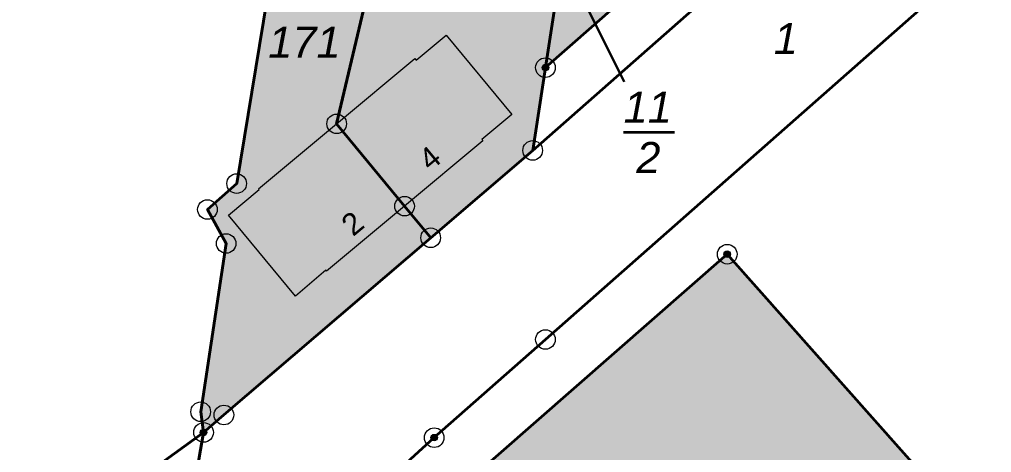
# Model space of a CAD drawing. Header units: inches. Extents: x -769 to 2065, y -580 to 2254.
# Drawn here: x 180.9 to 391.6, y 308 to 401.9 of the extents above; entities that cross this region are included whole.
import ezdxf

# ---------------------------------------------------------------- set-up
doc = ezdxf.new("R2010")
doc.units = ezdxf.units.IN
doc.header["$MEASUREMENT"] = 0
doc.layers.add('Layer 1', color=7, linetype='Continuous')

# ---------------------------------------------------------------- blocks, each defined once
blk = doc.blocks.new('block 3')
at = {"layer": 'Layer 1', "true_color": 0xfce0e0}
h = blk.add_hatch(color=254, dxfattribs=at)
h.dxf.hatch_style = 2
h.paths.add_polyline_path([(237.08, 421.42), (260.58, 564), (320.23, 556.01), (307.94, 476.18), (298.25, 413.24), (297.95, 411.28), (294.9, 391.48), (292.14, 373.52), (270.04, 354.57), (225.23, 316.15), (220.82, 312.37), (220.2, 316.85), (225.72, 353.34), (221.66, 360.71), (228, 366.34)])
at = {"layer": 'Layer 1', "true_color": 0xf4f4f4}
h = blk.add_hatch(color=7, dxfattribs=at)
h.dxf.hatch_style = 2
h.paths.add_polyline_path([(298.25, 413.24), (325.98, 418.81), (294.9, 391.48), (297.95, 411.28)])
at = {"layer": 'Layer 1', "true_color": 0xfce0e0}
h = blk.add_hatch(color=254, dxfattribs=at)
h.dxf.hatch_style = 2
h.paths.add_polyline_path([(245.51, 272.75), (268.38, 293.27), (334.29, 351.02), (391.42, 286.59), (387.43, 250.85), (381.17, 194.71), (374.98, 138.39), (202.45, 158.39), (213.96, 214.12), (220.83, 247.38), (248.4, 269.29)])
at = {"layer": 'Layer 1', "lineweight": 0}
for points in [[(237.08, 421.42), (260.58, 564), (320.23, 556.01), (307.94, 476.18), (298.25, 413.24), (297.95, 411.28), (294.9, 391.48), (292.14, 373.52), (270.04, 354.57), (225.23, 316.15), (220.82, 312.37), (220.2, 316.85), (225.72, 353.34), (221.66, 360.71), (228, 366.34), (237.08, 421.42)], [(298.25, 413.24), (325.98, 418.81), (294.9, 391.48), (297.95, 411.28), (298.25, 413.24)], [(245.51, 272.75), (268.38, 293.27), (334.29, 351.02), (391.42, 286.59), (387.43, 250.85), (381.17, 194.71), (374.98, 138.39), (202.45, 158.39), (213.96, 214.12), (220.83, 247.38), (248.4, 269.29), (245.51, 272.75)]]:
    blk.add_lwpolyline(points, dxfattribs=at)
blk = doc.blocks.new('block 4')
at = {"layer": 'Layer 1', "color": 253, "lineweight": 18, "true_color": 0xb2b2b2}
for points in [[(345.38, 711.65), (322.95, 573.6), (320.23, 556.01), (260.58, 564), (237.08, 421.42), (228, 366.34), (221.66, 360.71), (225.72, 353.34), (220.2, 316.85), (220.82, 312.37), (211.54, 258.88), (185.12, 123.23), (158.09, -28.64)], [(292.14, 373.52), (294.9, 391.48), (325.98, 418.81), (570.39, 634.49), (643.96, 699.13), (681.58, 732.79), (723.63, 769.88), (778.45, 818.25), (804.07, 840.64), (811.61, 832.09), (800.68, 822.44), (780.21, 804.37), (675.43, 711.87), (567.71, 616.78), (463.06, 524.4), (345.88, 420.95), (292.14, 373.52)], [(833.64, 803.76), (805.94, 779.57), (700.24, 687.29), (591.34, 592.21), (485.02, 499.39), (385.43, 412.43), (377.16, 405.12), (294.9, 332.51), (270.8, 311.23), (225.45, 269.73), (211.54, 258.88), (220.82, 312.37), (225.23, 316.15), (270.04, 354.57), (292.14, 373.52), (345.88, 420.95), (463.06, 524.4), (567.71, 616.78), (675.43, 711.87), (780.21, 804.37), (800.68, 822.44), (811.61, 832.09), (833.64, 803.76)], [(237.08, 421.42), (260.58, 564), (320.23, 556.01), (307.94, 476.18), (298.25, 413.24), (297.95, 411.28), (294.9, 391.48), (292.14, 373.52), (270.04, 354.57), (225.23, 316.15), (220.82, 312.37), (220.2, 316.85), (225.72, 353.34), (221.66, 360.71), (228, 366.34), (237.08, 421.42)], [(298.25, 413.24), (325.98, 418.81), (294.9, 391.48), (297.95, 411.28), (298.25, 413.24)], [(362.34, 26.28), (368.73, 82.72), (374.98, 138.39), (381.17, 194.71), (387.43, 250.85), (391.42, 286.59), (334.29, 351.02), (268.38, 293.27), (245.51, 272.75), (221.66, 251.35), (225.45, 269.73), (270.8, 311.23), (294.9, 332.51), (377.16, 405.12), (385.43, 412.43), (393.84, 403.19), (429.11, 363.27), (416.46, 251.42)], [(245.51, 272.75), (268.38, 293.27), (334.29, 351.02), (391.42, 286.59), (387.43, 250.85), (381.17, 194.71), (374.98, 138.39), (202.45, 158.39), (213.96, 214.12), (220.83, 247.38), (248.4, 269.29), (245.51, 272.75)]]:
    blk.add_lwpolyline(points, dxfattribs=at)
blk = doc.blocks.new('block 10')
at = {"layer": 'Layer 1', "true_color": 0xb2b2b2}
h = blk.add_hatch(color=253, dxfattribs=at)
h.dxf.hatch_style = 2
h.paths.add_polyline_path([(264.39, 361.43), (249.66, 379.29), (266.61, 393.43), (266.87, 393.12), (273.39, 398.55), (287.65, 381.32), (281.11, 375.88), (281.36, 375.58)])
h = blk.add_hatch(color=253, dxfattribs=at)
h.dxf.hatch_style = 2
h.paths.add_polyline_path([(249.66, 379.29), (264.39, 361.43), (247.49, 347.36), (247.33, 347.56), (240.71, 341.93), (226.25, 359.46), (232.84, 365.02), (232.71, 365.17)])
at = {"layer": 'Layer 1', "lineweight": 0}
for points in [[(264.39, 361.43), (249.66, 379.29), (266.61, 393.43), (266.87, 393.12), (273.39, 398.55), (287.65, 381.32), (281.11, 375.88), (281.36, 375.58), (264.39, 361.43)], [(249.66, 379.29), (264.39, 361.43), (247.49, 347.36), (247.33, 347.56), (240.71, 341.93), (226.25, 359.46), (232.84, 365.02), (232.71, 365.17), (249.66, 379.29)]]:
    blk.add_lwpolyline(points, dxfattribs=at)
blk = doc.blocks.new('block 11')
at = {"layer": 'Layer 1', "color": 7, "lineweight": 18, "true_color": 0xffffff}
for points in [[(264.39, 361.43), (249.66, 379.29), (266.61, 393.43), (266.87, 393.12), (273.39, 398.55), (287.65, 381.32), (281.11, 375.88), (281.36, 375.58), (264.39, 361.43)], [(249.66, 379.29), (264.39, 361.43), (247.49, 347.36), (247.33, 347.56), (240.71, 341.93), (226.25, 359.46), (232.84, 365.02), (232.71, 365.17), (249.66, 379.29)]]:
    blk.add_lwpolyline(points, dxfattribs=at)
blk = doc.blocks.new('block 13')
at = {"layer": 'Layer 1', "color": 7, "true_color": 0xffffff, "char_height": 4.7185, "attachment_point": 7, "rotation": 39.7328}
for s, insert in [('\\fArialP61|b0|i0|c0|p34;\\W1;4', (269.93, 368.88)), ('\\fArialP61|b0|i0|c0|p34;\\W1;2', (253.21, 354.71))]:
    blk.add_mtext(s, dxfattribs=dict(at, insert=insert))
blk = doc.blocks.new('block 17')
at = {"layer": 'Layer 1', "color": 7, "lineweight": 35, "true_color": 0xffffff}
for points in [[(345.38, 711.65), (322.95, 573.6), (320.23, 556.01), (260.58, 564), (237.08, 421.42), (228, 366.34), (221.66, 360.71), (225.72, 353.34), (220.2, 316.85), (220.82, 312.37), (210.37, 304.76), (188.48, 238.56), (211.54, 258.88), (185.12, 123.23), (158.09, -28.64)], [(292.14, 373.52), (294.9, 391.48), (325.98, 418.81), (570.39, 634.49), (643.96, 699.13), (681.58, 732.79), (723.63, 769.88), (778.45, 818.25), (804.07, 840.64), (811.61, 832.09), (800.68, 822.44), (780.21, 804.37), (675.43, 711.87), (567.71, 616.78), (463.06, 524.4), (345.88, 420.95), (292.14, 373.52)], [(211.54, 258.88), (220.82, 312.37), (225.23, 316.15), (270.04, 354.57), (292.14, 373.52), (345.88, 420.95), (463.06, 524.4), (567.71, 616.78), (675.43, 711.87), (780.21, 804.37), (800.68, 822.44), (811.61, 832.09), (833.64, 803.76), (805.94, 779.57), (700.24, 687.29), (591.34, 592.21), (485.02, 499.39), (385.43, 412.43), (377.16, 405.12), (294.9, 332.51), (270.8, 311.23), (225.45, 269.73), (211.54, 258.88)], [(237.08, 421.42), (258.7, 417.82), (249.66, 379.29), (264.39, 361.43), (270.04, 354.57), (225.23, 316.15), (220.82, 312.37), (220.2, 316.85), (225.72, 353.34), (221.66, 360.71), (228, 366.34), (237.08, 421.42)], [(264.39, 361.43), (249.66, 379.29), (258.7, 417.82), (297.95, 411.28), (294.9, 391.48), (292.14, 373.52), (270.04, 354.57), (264.39, 361.43)], [(294.9, 391.48), (297.95, 411.28), (298.25, 413.24), (325.98, 418.81), (294.9, 391.48)], [(362.34, 26.28), (368.73, 82.72), (374.98, 138.39), (381.17, 194.71), (387.43, 250.85), (391.42, 286.59), (334.29, 351.02), (268.38, 293.27), (245.51, 272.75), (221.66, 251.35), (225.45, 269.73), (270.8, 311.23), (294.9, 332.51), (377.16, 405.12), (385.43, 412.43), (393.84, 403.19), (429.11, 363.27), (416.46, 251.42), (408.33, 179.53), (401.84, 122.18)], [(311.84, 377.48), (322.85, 377.48)], [(296, 261.32), (268.38, 293.27), (334.29, 351.02), (391.42, 286.59), (387.43, 250.85), (296, 261.32)], [(220.82, 312.37), (211.54, 258.88), (188.48, 238.56), (210.37, 304.76), (220.82, 312.37)]]:
    blk.add_lwpolyline(points, dxfattribs=at)
at = {"layer": 'Layer 1', "color": 7, "lineweight": 30, "true_color": 0xffffff}
blk.add_lwpolyline([(303.17, 406.11), (311.93, 388.43)], dxfattribs=at)
at = {"layer": 'Layer 1', "color": 7, "true_color": 0xffffff, "char_height": 6.7323, "attachment_point": 7}
for s, insert in [('\\fArialP62|b0|i1|c0|p34;\\W1;171', (234.83, 393.63)), ('\\fArialP62|b0|i1|c0|p34;\\W1;1', (344.37, 394.42)), ('\\fArialP62|b0|i1|c0|p34;\\W1;11', (311.84, 379.56)), ('\\fArialP62|b0|i1|c0|p34;\\W1;2', (314.59, 368.62))]:
    blk.add_mtext(s, dxfattribs=dict(at, insert=insert))
blk = doc.blocks.new('block 18')
at = {"layer": 'Layer 1', "true_color": 0xffffff}
h = blk.add_hatch(color=7, dxfattribs=at)
h.dxf.hatch_style = 2
edge = h.paths.add_edge_path()
edge.add_spline(control_points=[(295.61, 391.48), (295.61, 391.87), (295.29, 392.19), (294.9, 392.19), (294.51, 392.19), (294.19, 391.87), (294.19, 391.48), (294.19, 391.09), (294.51, 390.77), (294.9, 390.77), (295.29, 390.77), (295.61, 391.09), (295.61, 391.48)], knot_values=[0, 0, 0, 0, 1, 1, 1, 2, 2, 2, 3, 3, 3, 4, 4, 4, 4], degree=3, periodic=1)
h = blk.add_hatch(color=7, dxfattribs=at)
h.dxf.hatch_style = 2
edge = h.paths.add_edge_path()
edge.add_spline(control_points=[(335, 351.02), (335, 351.41), (334.68, 351.72), (334.29, 351.72), (333.9, 351.72), (333.58, 351.41), (333.58, 351.02), (333.58, 350.62), (333.9, 350.31), (334.29, 350.31), (334.68, 350.31), (335, 350.62), (335, 351.02)], knot_values=[0, 0, 0, 0, 1, 1, 1, 2, 2, 2, 3, 3, 3, 4, 4, 4, 4], degree=3, periodic=1)
h = blk.add_hatch(color=7, dxfattribs=at)
h.dxf.hatch_style = 2
edge = h.paths.add_edge_path()
edge.add_spline(control_points=[(221.53, 312.37), (221.53, 312.76), (221.21, 313.08), (220.82, 313.08), (220.43, 313.08), (220.11, 312.76), (220.11, 312.37), (220.11, 311.98), (220.43, 311.66), (220.82, 311.66), (221.21, 311.66), (221.53, 311.98), (221.53, 312.37)], knot_values=[0, 0, 0, 0, 1, 1, 1, 2, 2, 2, 3, 3, 3, 4, 4, 4, 4], degree=3, periodic=1)
h = blk.add_hatch(color=7, dxfattribs=at)
h.dxf.hatch_style = 2
edge = h.paths.add_edge_path()
edge.add_spline(control_points=[(271.51, 311.23), (271.51, 311.62), (271.19, 311.94), (270.8, 311.94), (270.41, 311.94), (270.09, 311.62), (270.09, 311.23), (270.09, 310.84), (270.41, 310.52), (270.8, 310.52), (271.19, 310.52), (271.51, 310.84), (271.51, 311.23)], knot_values=[0, 0, 0, 0, 1, 1, 1, 2, 2, 2, 3, 3, 3, 4, 4, 4, 4], degree=3, periodic=1)
at = {"layer": 'Layer 1', "lineweight": 0}
for points in [[(297.03, 391.48), (297.03, 392.65), (296.08, 393.6), (294.9, 393.6), (293.73, 393.6), (292.78, 392.65), (292.78, 391.48), (292.78, 390.3), (293.73, 389.35), (294.9, 389.35), (296.08, 389.35), (297.03, 390.3), (297.03, 391.48)], [(295.61, 391.48), (295.61, 391.87), (295.29, 392.19), (294.9, 392.19), (294.51, 392.19), (294.19, 391.87), (294.19, 391.48), (294.19, 391.09), (294.51, 390.77), (294.9, 390.77), (295.29, 390.77), (295.61, 391.09), (295.61, 391.48)], [(251.79, 379.29), (251.79, 380.47), (250.83, 381.42), (249.66, 381.42), (248.49, 381.42), (247.53, 380.47), (247.53, 379.29), (247.53, 378.12), (248.49, 377.17), (249.66, 377.17), (250.83, 377.17), (251.79, 378.12), (251.79, 379.29)], [(294.27, 373.52), (294.27, 374.7), (293.31, 375.65), (292.14, 375.65), (290.97, 375.65), (290.01, 374.7), (290.01, 373.52), (290.01, 372.35), (290.97, 371.4), (292.14, 371.4), (293.31, 371.4), (294.27, 372.35), (294.27, 373.52)], [(230.13, 366.34), (230.13, 367.51), (229.17, 368.47), (228, 368.47), (226.83, 368.47), (225.87, 367.51), (225.87, 366.34), (225.87, 365.17), (226.83, 364.21), (228, 364.21), (229.17, 364.21), (230.13, 365.17), (230.13, 366.34)], [(223.78, 360.71), (223.78, 361.89), (222.83, 362.84), (221.66, 362.84), (220.48, 362.84), (219.53, 361.89), (219.53, 360.71), (219.53, 359.54), (220.48, 358.59), (221.66, 358.59), (222.83, 358.59), (223.78, 359.54), (223.78, 360.71)], [(266.51, 361.43), (266.51, 362.61), (265.56, 363.56), (264.39, 363.56), (263.21, 363.56), (262.26, 362.61), (262.26, 361.43), (262.26, 360.26), (263.21, 359.31), (264.39, 359.31), (265.56, 359.31), (266.51, 360.26), (266.51, 361.43)], [(272.17, 354.57), (272.17, 355.75), (271.21, 356.7), (270.04, 356.7), (268.87, 356.7), (267.91, 355.75), (267.91, 354.57), (267.91, 353.4), (268.87, 352.45), (270.04, 352.45), (271.21, 352.45), (272.17, 353.4), (272.17, 354.57)], [(227.85, 353.34), (227.85, 354.51), (226.9, 355.46), (225.72, 355.46), (224.55, 355.46), (223.6, 354.51), (223.6, 353.34), (223.6, 352.16), (224.55, 351.21), (225.72, 351.21), (226.9, 351.21), (227.85, 352.16), (227.85, 353.34)], [(336.42, 351.02), (336.42, 352.19), (335.47, 353.14), (334.29, 353.14), (333.12, 353.14), (332.17, 352.19), (332.17, 351.02), (332.17, 349.84), (333.12, 348.89), (334.29, 348.89), (335.47, 348.89), (336.42, 349.84), (336.42, 351.02)], [(335, 351.02), (335, 351.41), (334.68, 351.72), (334.29, 351.72), (333.9, 351.72), (333.58, 351.41), (333.58, 351.02), (333.58, 350.62), (333.9, 350.31), (334.29, 350.31), (334.68, 350.31), (335, 350.62), (335, 351.02)], [(297.03, 332.51), (297.03, 333.69), (296.07, 334.64), (294.9, 334.64), (293.73, 334.64), (292.77, 333.69), (292.77, 332.51), (292.77, 331.34), (293.73, 330.39), (294.9, 330.39), (296.07, 330.39), (297.03, 331.34), (297.03, 332.51)], [(222.32, 316.85), (222.32, 318.02), (221.37, 318.98), (220.2, 318.98), (219.02, 318.98), (218.07, 318.02), (218.07, 316.85), (218.07, 315.68), (219.02, 314.72), (220.2, 314.72), (221.37, 314.72), (222.32, 315.68), (222.32, 316.85)], [(227.36, 316.15), (227.36, 317.32), (226.4, 318.28), (225.23, 318.28), (224.06, 318.28), (223.1, 317.32), (223.1, 316.15), (223.1, 314.98), (224.06, 314.02), (225.23, 314.02), (226.4, 314.02), (227.36, 314.98), (227.36, 316.15)], [(222.95, 312.37), (222.95, 313.54), (221.99, 314.49), (220.82, 314.49), (219.65, 314.49), (218.69, 313.54), (218.69, 312.37), (218.69, 311.19), (219.65, 310.24), (220.82, 310.24), (221.99, 310.24), (222.95, 311.19), (222.95, 312.37)], [(221.53, 312.37), (221.53, 312.76), (221.21, 313.08), (220.82, 313.08), (220.43, 313.08), (220.11, 312.76), (220.11, 312.37), (220.11, 311.98), (220.43, 311.66), (220.82, 311.66), (221.21, 311.66), (221.53, 311.98), (221.53, 312.37)], [(272.92, 311.23), (272.92, 312.4), (271.97, 313.36), (270.8, 313.36), (269.62, 313.36), (268.67, 312.4), (268.67, 311.23), (268.67, 310.06), (269.62, 309.1), (270.8, 309.1), (271.97, 309.1), (272.92, 310.06), (272.92, 311.23)], [(271.51, 311.23), (271.51, 311.62), (271.19, 311.94), (270.8, 311.94), (270.41, 311.94), (270.09, 311.62), (270.09, 311.23), (270.09, 310.84), (270.41, 310.52), (270.8, 310.52), (271.19, 310.52), (271.51, 310.84), (271.51, 311.23)]]:
    blk.add_open_spline(points, degree=3, knots=[0, 0, 0, 0, 1, 1, 1, 2, 2, 2, 3, 3, 3, 4, 4, 4, 4], dxfattribs=at)
at = {"layer": 'Layer 1', "color": 7, "lineweight": 18, "true_color": 0xffffff}
for points in [[(251.79, 379.29), (251.79, 380.47), (250.83, 381.42), (249.66, 381.42), (248.49, 381.42), (247.53, 380.47), (247.53, 379.29), (247.53, 378.12), (248.49, 377.17), (249.66, 377.17), (250.83, 377.17), (251.79, 378.12), (251.79, 379.29)], [(294.27, 373.52), (294.27, 374.7), (293.31, 375.65), (292.14, 375.65), (290.97, 375.65), (290.01, 374.7), (290.01, 373.52), (290.01, 372.35), (290.97, 371.4), (292.14, 371.4), (293.31, 371.4), (294.27, 372.35), (294.27, 373.52)], [(230.13, 366.34), (230.13, 367.51), (229.17, 368.47), (228, 368.47), (226.83, 368.47), (225.87, 367.51), (225.87, 366.34), (225.87, 365.17), (226.83, 364.21), (228, 364.21), (229.17, 364.21), (230.13, 365.17), (230.13, 366.34)], [(223.78, 360.71), (223.78, 361.89), (222.83, 362.84), (221.66, 362.84), (220.48, 362.84), (219.53, 361.89), (219.53, 360.71), (219.53, 359.54), (220.48, 358.59), (221.66, 358.59), (222.83, 358.59), (223.78, 359.54), (223.78, 360.71)], [(266.51, 361.43), (266.51, 362.61), (265.56, 363.56), (264.39, 363.56), (263.21, 363.56), (262.26, 362.61), (262.26, 361.43), (262.26, 360.26), (263.21, 359.31), (264.39, 359.31), (265.56, 359.31), (266.51, 360.26), (266.51, 361.43)], [(272.17, 354.57), (272.17, 355.75), (271.21, 356.7), (270.04, 356.7), (268.87, 356.7), (267.91, 355.75), (267.91, 354.57), (267.91, 353.4), (268.87, 352.45), (270.04, 352.45), (271.21, 352.45), (272.17, 353.4), (272.17, 354.57)], [(227.85, 353.34), (227.85, 354.51), (226.9, 355.46), (225.72, 355.46), (224.55, 355.46), (223.6, 354.51), (223.6, 353.34), (223.6, 352.16), (224.55, 351.21), (225.72, 351.21), (226.9, 351.21), (227.85, 352.16), (227.85, 353.34)], [(297.03, 332.51), (297.03, 333.69), (296.07, 334.64), (294.9, 334.64), (293.73, 334.64), (292.77, 333.69), (292.77, 332.51), (292.77, 331.34), (293.73, 330.39), (294.9, 330.39), (296.07, 330.39), (297.03, 331.34), (297.03, 332.51)], [(222.32, 316.85), (222.32, 318.02), (221.37, 318.98), (220.2, 318.98), (219.02, 318.98), (218.07, 318.02), (218.07, 316.85), (218.07, 315.68), (219.02, 314.72), (220.2, 314.72), (221.37, 314.72), (222.32, 315.68), (222.32, 316.85)], [(227.36, 316.15), (227.36, 317.32), (226.4, 318.28), (225.23, 318.28), (224.06, 318.28), (223.1, 317.32), (223.1, 316.15), (223.1, 314.98), (224.06, 314.02), (225.23, 314.02), (226.4, 314.02), (227.36, 314.98), (227.36, 316.15)]]:
    blk.add_open_spline(points, degree=3, knots=[0, 0, 0, 0, 1, 1, 1, 2, 2, 2, 3, 3, 3, 4, 4, 4, 4], dxfattribs=at)
blk = doc.blocks.new('block 2')
at = {"layer": 'Layer 1'}
for name in ['block 3', 'block 4', 'block 10', 'block 11', 'block 13', 'block 17', 'block 18']:
    blk.add_blockref(name, (0, 0), dxfattribs=at)

msp = doc.modelspace()

# ---------------------------------------------------------------- block references
at = {"layer": 'Layer 1'}
msp.add_blockref('block 2', (0, 0), dxfattribs=at)

doc.saveas('drawing.dxf')
